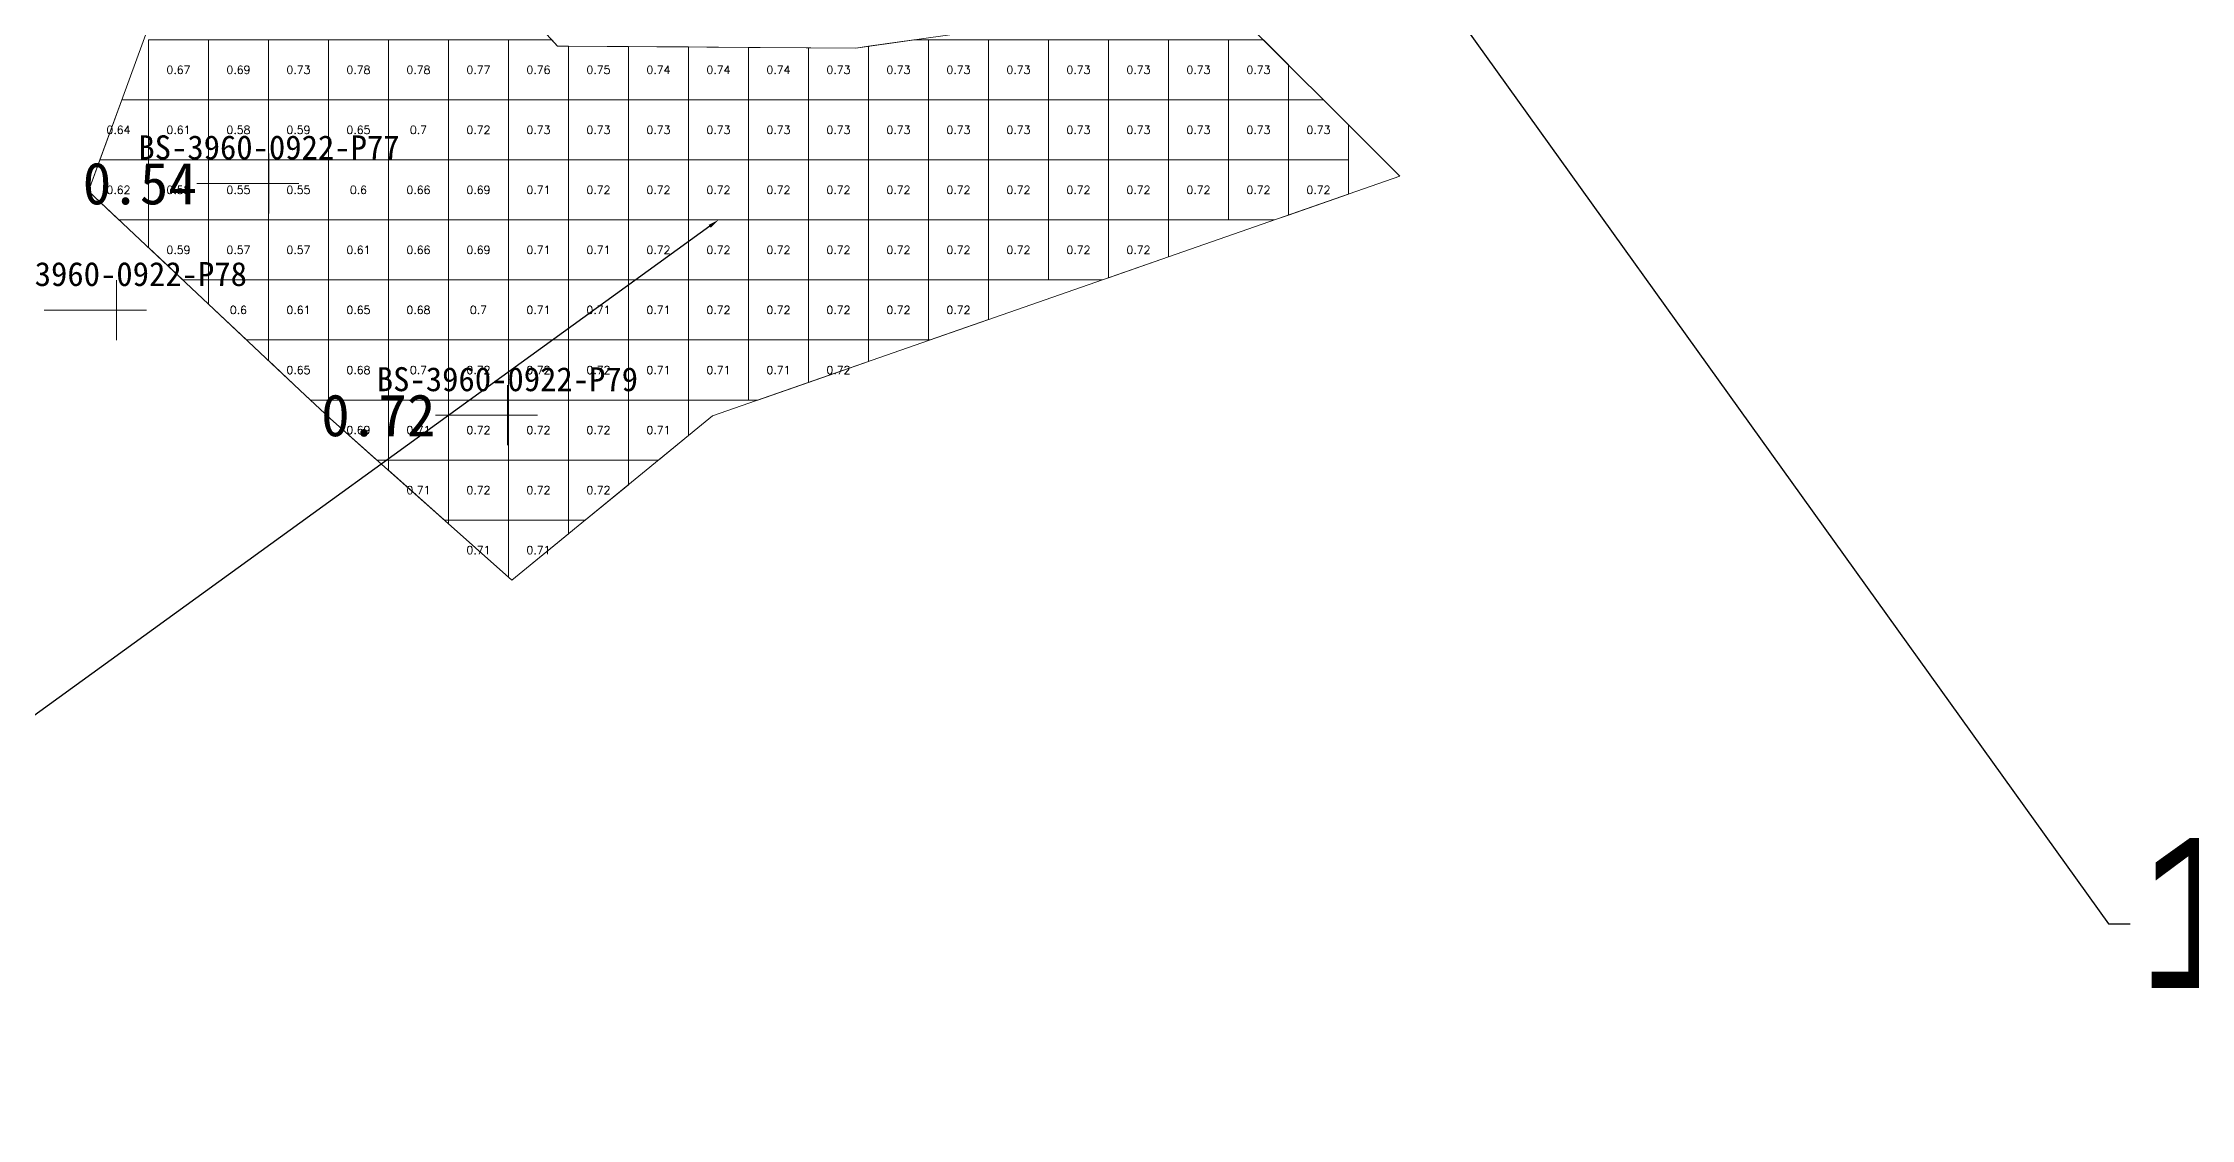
# Model space of a CAD drawing. Header units: inches. Extents: x 469913.2 to 469998.7, y 4349669.7 to 4349716.
# Drawn here: x 469942.96 to 469978.76, y 4349669.68 to 4349687.6 of the extents above; entities that cross this region are included whole.
import ezdxf
from ezdxf import colors
from ezdxf.entities.mleader import LeaderData, LeaderLine
from ezdxf.enums import TextEntityAlignment as Align
from ezdxf.math import Vec2, Vec3

# ---------------------------------------------------------------- set-up
doc = ezdxf.new("R2010")
doc.units = ezdxf.units.IN
doc.header["$MEASUREMENT"] = 0
for name, color, linetype, lineweight in [('0.500-1.000', 7, 'Continuous', 0), ('点', 7, 'Continuous', 0), ('爆区方格网', 7, 'Continuous', 0), ('线条', 7, 'Continuous', 0), ('钻孔', 7, 'Continuous', 0)]:
    doc.layers.add(name, color=color, linetype=linetype, lineweight=lineweight)
doc.styles.add('3dmine_textStyle_1', font='txt.shx', dxfattribs={"height": 1, "bigfont": 'gbcbig.shx'})
doc.styles.add('3dmine_textStyle_2', font='', dxfattribs={"height": 1})
doc.styles.get("Standard").update_dxf_attribs({"font": 'arial.ttf'})
doc.styles.get('3dmine_textStyle_2').set_extended_font_data('SimSun-ExtB')

msp = doc.modelspace()

# ---------------------------------------------------------------- hatches: boundary and pattern name
at = {"layer": '钻孔', "linetype": 'Continuous', "lineweight": 0, "true_color": 0x00ffff, "extrusion": (0, 1, 0)}
for points in [[(-469947.729, 3949.663), (-469946.729, 3949.663), (-469946.729, 3961.663), (-469947.729, 3961.663)], [(-469951.703, 3949.534), (-469950.703, 3949.534), (-469950.703, 3961.534), (-469951.703, 3961.534)]]:
    msp.add_hatch(color=4, dxfattribs=at).paths.add_polyline_path(points, flags=0)
at = {"layer": '钻孔', "linetype": 'Continuous', "lineweight": 0, "true_color": 0x808080, "extrusion": (0, 1, 0)}
msp.add_hatch(color=8, dxfattribs=at).paths.add_polyline_path([(-469945.185, 3949.56), (-469944.185, 3949.56), (-469944.185, 3961.56), (-469945.185, 3961.56)], flags=0)

# ---------------------------------------------------------------- linework, layer by layer
at = {"color": 5, "linetype": 'Continuous', "lineweight": 0, "true_color": 0x0000ff, "elevation": 3955.312}
msp.add_lwpolyline([(469956.509, 4349687.517), (469951.539, 4349687.55), (469950.221, 4349688.994), (469948.836, 4349690.144), (469947.907, 4349691.463), (469948.098, 4349693.722), (469950.911, 4349700.265), (469954.86, 4349706.218), (469957.664, 4349708.641), (469959.771, 4349706.436), (469962.187, 4349703.349), (469961.209, 4349701.689), (469964.645, 4349699.455), (469959.921, 4349698.62), (469957.479, 4349696.087), (469959.031, 4349690.31), (469962.578, 4349688.383), (469956.509, 4349687.517)], dxfattribs=at)
at = {"layer": '0.500-1.000', "color": 4, "linetype": 'Continuous', "lineweight": 0, "true_color": 0x00ffff}
msp.add_lwpolyline([(469948.836, 4349690.144), (469950.221, 4349688.994), (469951.539, 4349687.55), (469955.762, 4349687.522), (469956.509, 4349687.517), (469962.578, 4349688.383), (469965.577, 4349685.382), (469954.122, 4349681.391), (469950.778, 4349678.653), (469947.749, 4349681.347), (469947.246, 4349681.819), (469943.719, 4349685.132), (469944.739, 4349687.917), (469945.048, 4349688.759), (469947.907, 4349691.463), (469948.836, 4349690.144)], dxfattribs=at)
at = {"layer": '点', "color": 138, "linetype": 'Continuous', "lineweight": 0, "true_color": 0x004c4c}
for points, elevation in [([(469946.729, 4349684.763), (469946.729, 4349685.763)], 3961.663), ([(469947.229, 4349685.263), (469946.229, 4349685.263)], 3961.663), ([(469944.185, 4349682.653), (469944.185, 4349683.653)], 3961.56), ([(469944.685, 4349683.153), (469943.685, 4349683.153)], 3961.56), ([(469950.703, 4349680.901), (469950.703, 4349681.901)], 3961.534), ([(469951.203, 4349681.401), (469950.203, 4349681.401)], 3961.534)]:
    msp.add_lwpolyline(points, dxfattribs=dict(at, elevation=elevation))
at = {"layer": '爆区方格网', "color": 4, "linetype": 'Continuous', "lineweight": 0, "true_color": 0x00ffff, "elevation": 3961.534}
for points in [[(469945.72, 4349686.654), (469944.72, 4349686.654), (469944.72, 4349687.654), (469945.72, 4349687.654), (469945.72, 4349686.654)], [(469946.72, 4349686.654), (469945.72, 4349686.654), (469945.72, 4349687.654), (469946.72, 4349687.654), (469946.72, 4349686.654)], [(469947.72, 4349686.654), (469946.72, 4349686.654), (469946.72, 4349687.654), (469947.72, 4349687.654), (469947.72, 4349686.654)], [(469948.72, 4349686.654), (469947.72, 4349686.654), (469947.72, 4349687.654), (469948.72, 4349687.654), (469948.72, 4349686.654)], [(469949.72, 4349686.654), (469948.72, 4349686.654), (469948.72, 4349687.654), (469949.72, 4349687.654), (469949.72, 4349686.654)], [(469950.72, 4349686.654), (469949.72, 4349686.654), (469949.72, 4349687.654), (469950.72, 4349687.654), (469950.72, 4349686.654)], [(469951.539, 4349687.55), (469951.72, 4349687.549), (469951.72, 4349686.654), (469950.72, 4349686.654), (469950.72, 4349687.654), (469951.443, 4349687.654), (469951.539, 4349687.55)], [(469952.72, 4349687.542), (469952.72, 4349686.654), (469951.72, 4349686.654), (469951.72, 4349687.549), (469952.72, 4349687.542)], [(469953.72, 4349687.535), (469953.72, 4349686.654), (469952.72, 4349686.654), (469952.72, 4349687.542), (469953.72, 4349687.535)], [(469954.72, 4349687.529), (469954.72, 4349686.654), (469953.72, 4349686.654), (469953.72, 4349687.535), (469954.72, 4349687.529)], [(469955.72, 4349687.522), (469955.72, 4349686.654), (469954.72, 4349686.654), (469954.72, 4349687.529), (469955.72, 4349687.522)], [(469956.72, 4349686.654), (469955.72, 4349686.654), (469955.72, 4349687.522), (469955.762, 4349687.522), (469956.509, 4349687.517), (469956.72, 4349687.547), (469956.72, 4349686.654)], [(469957.72, 4349686.654), (469956.72, 4349686.654), (469956.72, 4349687.547), (469957.474, 4349687.654), (469957.72, 4349687.654), (469957.72, 4349686.654)], [(469958.72, 4349686.654), (469957.72, 4349686.654), (469957.72, 4349687.654), (469958.72, 4349687.654), (469958.72, 4349686.654)], [(469959.72, 4349686.654), (469958.72, 4349686.654), (469958.72, 4349687.654), (469959.72, 4349687.654), (469959.72, 4349686.654)], [(469960.72, 4349686.654), (469959.72, 4349686.654), (469959.72, 4349687.654), (469960.72, 4349687.654), (469960.72, 4349686.654)], [(469961.72, 4349686.654), (469960.72, 4349686.654), (469960.72, 4349687.654), (469961.72, 4349687.654), (469961.72, 4349686.654)], [(469962.72, 4349686.654), (469961.72, 4349686.654), (469961.72, 4349687.654), (469962.72, 4349687.654), (469962.72, 4349686.654)], [(469963.72, 4349687.24), (469963.72, 4349686.654), (469962.72, 4349686.654), (469962.72, 4349687.654), (469963.306, 4349687.654), (469963.72, 4349687.24)], [(469944.72, 4349685.654), (469943.91, 4349685.654), (469944.277, 4349686.654), (469944.72, 4349686.654), (469944.72, 4349685.654)], [(469945.72, 4349685.654), (469944.72, 4349685.654), (469944.72, 4349686.654), (469945.72, 4349686.654), (469945.72, 4349685.654)], [(469946.72, 4349685.654), (469945.72, 4349685.654), (469945.72, 4349686.654), (469946.72, 4349686.654), (469946.72, 4349685.654)], [(469947.72, 4349685.654), (469946.72, 4349685.654), (469946.72, 4349686.654), (469947.72, 4349686.654), (469947.72, 4349685.654)], [(469948.72, 4349685.654), (469947.72, 4349685.654), (469947.72, 4349686.654), (469948.72, 4349686.654), (469948.72, 4349685.654)], [(469949.72, 4349685.654), (469948.72, 4349685.654), (469948.72, 4349686.654), (469949.72, 4349686.654), (469949.72, 4349685.654)], [(469950.72, 4349685.654), (469949.72, 4349685.654), (469949.72, 4349686.654), (469950.72, 4349686.654), (469950.72, 4349685.654)], [(469951.72, 4349685.654), (469950.72, 4349685.654), (469950.72, 4349686.654), (469951.72, 4349686.654), (469951.72, 4349685.654)], [(469952.72, 4349685.654), (469951.72, 4349685.654), (469951.72, 4349686.654), (469952.72, 4349686.654), (469952.72, 4349685.654)], [(469953.72, 4349685.654), (469952.72, 4349685.654), (469952.72, 4349686.654), (469953.72, 4349686.654), (469953.72, 4349685.654)], [(469954.72, 4349685.654), (469953.72, 4349685.654), (469953.72, 4349686.654), (469954.72, 4349686.654), (469954.72, 4349685.654)], [(469955.72, 4349685.654), (469954.72, 4349685.654), (469954.72, 4349686.654), (469955.72, 4349686.654), (469955.72, 4349685.654)], [(469956.72, 4349685.654), (469955.72, 4349685.654), (469955.72, 4349686.654), (469956.72, 4349686.654), (469956.72, 4349685.654)], [(469957.72, 4349685.654), (469956.72, 4349685.654), (469956.72, 4349686.654), (469957.72, 4349686.654), (469957.72, 4349685.654)], [(469958.72, 4349685.654), (469957.72, 4349685.654), (469957.72, 4349686.654), (469958.72, 4349686.654), (469958.72, 4349685.654)], [(469959.72, 4349685.654), (469958.72, 4349685.654), (469958.72, 4349686.654), (469959.72, 4349686.654), (469959.72, 4349685.654)], [(469960.72, 4349685.654), (469959.72, 4349685.654), (469959.72, 4349686.654), (469960.72, 4349686.654), (469960.72, 4349685.654)], [(469961.72, 4349685.654), (469960.72, 4349685.654), (469960.72, 4349686.654), (469961.72, 4349686.654), (469961.72, 4349685.654)], [(469962.72, 4349685.654), (469961.72, 4349685.654), (469961.72, 4349686.654), (469962.72, 4349686.654), (469962.72, 4349685.654)], [(469963.72, 4349685.654), (469962.72, 4349685.654), (469962.72, 4349686.654), (469963.72, 4349686.654), (469963.72, 4349685.654)], [(469964.72, 4349686.239), (469964.72, 4349685.654), (469963.72, 4349685.654), (469963.72, 4349686.654), (469964.305, 4349686.654), (469964.72, 4349686.239)], [(469944.72, 4349684.654), (469944.228, 4349684.654), (469943.72, 4349685.131), (469943.72, 4349685.135), (469943.91, 4349685.654), (469944.72, 4349685.654), (469944.72, 4349684.654)], [(469945.72, 4349684.654), (469944.72, 4349684.654), (469944.72, 4349685.654), (469945.72, 4349685.654), (469945.72, 4349684.654)], [(469946.72, 4349684.654), (469945.72, 4349684.654), (469945.72, 4349685.654), (469946.72, 4349685.654), (469946.72, 4349684.654)], [(469947.72, 4349684.654), (469946.72, 4349684.654), (469946.72, 4349685.654), (469947.72, 4349685.654), (469947.72, 4349684.654)], [(469948.72, 4349684.654), (469947.72, 4349684.654), (469947.72, 4349685.654), (469948.72, 4349685.654), (469948.72, 4349684.654)], [(469949.72, 4349684.654), (469948.72, 4349684.654), (469948.72, 4349685.654), (469949.72, 4349685.654), (469949.72, 4349684.654)], [(469950.72, 4349684.654), (469949.72, 4349684.654), (469949.72, 4349685.654), (469950.72, 4349685.654), (469950.72, 4349684.654)], [(469951.72, 4349684.654), (469950.72, 4349684.654), (469950.72, 4349685.654), (469951.72, 4349685.654), (469951.72, 4349684.654)], [(469952.72, 4349684.654), (469951.72, 4349684.654), (469951.72, 4349685.654), (469952.72, 4349685.654), (469952.72, 4349684.654)], [(469953.72, 4349684.654), (469952.72, 4349684.654), (469952.72, 4349685.654), (469953.72, 4349685.654), (469953.72, 4349684.654)], [(469954.72, 4349684.654), (469953.72, 4349684.654), (469953.72, 4349685.654), (469954.72, 4349685.654), (469954.72, 4349684.654)], [(469955.72, 4349684.654), (469954.72, 4349684.654), (469954.72, 4349685.654), (469955.72, 4349685.654), (469955.72, 4349684.654)], [(469956.72, 4349684.654), (469955.72, 4349684.654), (469955.72, 4349685.654), (469956.72, 4349685.654), (469956.72, 4349684.654)], [(469957.72, 4349684.654), (469956.72, 4349684.654), (469956.72, 4349685.654), (469957.72, 4349685.654), (469957.72, 4349684.654)], [(469958.72, 4349684.654), (469957.72, 4349684.654), (469957.72, 4349685.654), (469958.72, 4349685.654), (469958.72, 4349684.654)], [(469959.72, 4349684.654), (469958.72, 4349684.654), (469958.72, 4349685.654), (469959.72, 4349685.654), (469959.72, 4349684.654)], [(469960.72, 4349684.654), (469959.72, 4349684.654), (469959.72, 4349685.654), (469960.72, 4349685.654), (469960.72, 4349684.654)], [(469961.72, 4349684.654), (469960.72, 4349684.654), (469960.72, 4349685.654), (469961.72, 4349685.654), (469961.72, 4349684.654)], [(469962.72, 4349684.654), (469961.72, 4349684.654), (469961.72, 4349685.654), (469962.72, 4349685.654), (469962.72, 4349684.654)], [(469963.72, 4349684.735), (469963.489, 4349684.654), (469962.72, 4349684.654), (469962.72, 4349685.654), (469963.72, 4349685.654), (469963.72, 4349684.735)], [(469964.72, 4349685.083), (469963.72, 4349684.735), (469963.72, 4349685.654), (469964.72, 4349685.654), (469964.72, 4349685.083)], [(469945.72, 4349683.654), (469945.292, 4349683.654), (469944.72, 4349684.192), (469944.72, 4349684.654), (469945.72, 4349684.654), (469945.72, 4349683.654)], [(469946.72, 4349683.654), (469945.72, 4349683.654), (469945.72, 4349684.654), (469946.72, 4349684.654), (469946.72, 4349683.654)], [(469947.72, 4349683.654), (469946.72, 4349683.654), (469946.72, 4349684.654), (469947.72, 4349684.654), (469947.72, 4349683.654)], [(469948.72, 4349683.654), (469947.72, 4349683.654), (469947.72, 4349684.654), (469948.72, 4349684.654), (469948.72, 4349683.654)], [(469949.72, 4349683.654), (469948.72, 4349683.654), (469948.72, 4349684.654), (469949.72, 4349684.654), (469949.72, 4349683.654)], [(469950.72, 4349683.654), (469949.72, 4349683.654), (469949.72, 4349684.654), (469950.72, 4349684.654), (469950.72, 4349683.654)], [(469951.72, 4349683.654), (469950.72, 4349683.654), (469950.72, 4349684.654), (469951.72, 4349684.654), (469951.72, 4349683.654)], [(469952.72, 4349683.654), (469951.72, 4349683.654), (469951.72, 4349684.654), (469952.72, 4349684.654), (469952.72, 4349683.654)], [(469953.72, 4349683.654), (469952.72, 4349683.654), (469952.72, 4349684.654), (469953.72, 4349684.654), (469953.72, 4349683.654)], [(469954.72, 4349683.654), (469953.72, 4349683.654), (469953.72, 4349684.654), (469954.72, 4349684.654), (469954.72, 4349683.654)], [(469955.72, 4349683.654), (469954.72, 4349683.654), (469954.72, 4349684.654), (469955.72, 4349684.654), (469955.72, 4349683.654)], [(469956.72, 4349683.654), (469955.72, 4349683.654), (469955.72, 4349684.654), (469956.72, 4349684.654), (469956.72, 4349683.654)], [(469957.72, 4349683.654), (469956.72, 4349683.654), (469956.72, 4349684.654), (469957.72, 4349684.654), (469957.72, 4349683.654)], [(469958.72, 4349683.654), (469957.72, 4349683.654), (469957.72, 4349684.654), (469958.72, 4349684.654), (469958.72, 4349683.654)], [(469959.72, 4349683.654), (469958.72, 4349683.654), (469958.72, 4349684.654), (469959.72, 4349684.654), (469959.72, 4349683.654)], [(469960.72, 4349683.69), (469960.619, 4349683.654), (469959.72, 4349683.654), (469959.72, 4349684.654), (469960.72, 4349684.654), (469960.72, 4349683.69)], [(469961.72, 4349684.038), (469960.72, 4349683.69), (469960.72, 4349684.654), (469961.72, 4349684.654), (469961.72, 4349684.038)], [(469946.72, 4349682.654), (469946.357, 4349682.654), (469945.72, 4349683.253), (469945.72, 4349683.654), (469946.72, 4349683.654), (469946.72, 4349682.654)], [(469947.72, 4349682.654), (469946.72, 4349682.654), (469946.72, 4349683.654), (469947.72, 4349683.654), (469947.72, 4349682.654)], [(469948.72, 4349682.654), (469947.72, 4349682.654), (469947.72, 4349683.654), (469948.72, 4349683.654), (469948.72, 4349682.654)], [(469949.72, 4349682.654), (469948.72, 4349682.654), (469948.72, 4349683.654), (469949.72, 4349683.654), (469949.72, 4349682.654)], [(469950.72, 4349682.654), (469949.72, 4349682.654), (469949.72, 4349683.654), (469950.72, 4349683.654), (469950.72, 4349682.654)], [(469951.72, 4349682.654), (469950.72, 4349682.654), (469950.72, 4349683.654), (469951.72, 4349683.654), (469951.72, 4349682.654)], [(469952.72, 4349682.654), (469951.72, 4349682.654), (469951.72, 4349683.654), (469952.72, 4349683.654), (469952.72, 4349682.654)], [(469953.72, 4349682.654), (469952.72, 4349682.654), (469952.72, 4349683.654), (469953.72, 4349683.654), (469953.72, 4349682.654)], [(469954.72, 4349682.654), (469953.72, 4349682.654), (469953.72, 4349683.654), (469954.72, 4349683.654), (469954.72, 4349682.654)], [(469955.72, 4349682.654), (469954.72, 4349682.654), (469954.72, 4349683.654), (469955.72, 4349683.654), (469955.72, 4349682.654)], [(469956.72, 4349682.654), (469955.72, 4349682.654), (469955.72, 4349683.654), (469956.72, 4349683.654), (469956.72, 4349682.654)], [(469957.72, 4349682.654), (469956.72, 4349682.654), (469956.72, 4349683.654), (469957.72, 4349683.654), (469957.72, 4349682.654)], [(469958.72, 4349682.993), (469957.749, 4349682.654), (469957.72, 4349682.654), (469957.72, 4349683.654), (469958.72, 4349683.654), (469958.72, 4349682.993)], [(469947.72, 4349681.654), (469947.422, 4349681.654), (469947.246, 4349681.819), (469946.72, 4349682.313), (469946.72, 4349682.654), (469947.72, 4349682.654), (469947.72, 4349681.654)], [(469948.72, 4349681.654), (469947.72, 4349681.654), (469947.72, 4349682.654), (469948.72, 4349682.654), (469948.72, 4349681.654)], [(469949.72, 4349681.654), (469948.72, 4349681.654), (469948.72, 4349682.654), (469949.72, 4349682.654), (469949.72, 4349681.654)], [(469950.72, 4349681.654), (469949.72, 4349681.654), (469949.72, 4349682.654), (469950.72, 4349682.654), (469950.72, 4349681.654)], [(469951.72, 4349681.654), (469950.72, 4349681.654), (469950.72, 4349682.654), (469951.72, 4349682.654), (469951.72, 4349681.654)], [(469952.72, 4349681.654), (469951.72, 4349681.654), (469951.72, 4349682.654), (469952.72, 4349682.654), (469952.72, 4349681.654)], [(469953.72, 4349681.654), (469952.72, 4349681.654), (469952.72, 4349682.654), (469953.72, 4349682.654), (469953.72, 4349681.654)], [(469954.72, 4349681.654), (469953.72, 4349681.654), (469953.72, 4349682.654), (469954.72, 4349682.654), (469954.72, 4349681.654)], [(469955.72, 4349681.948), (469954.878, 4349681.654), (469954.72, 4349681.654), (469954.72, 4349682.654), (469955.72, 4349682.654), (469955.72, 4349681.948)], [(469956.72, 4349682.296), (469955.72, 4349681.948), (469955.72, 4349682.654), (469956.72, 4349682.654), (469956.72, 4349682.296)], [(469948.72, 4349680.654), (469948.528, 4349680.654), (469947.749, 4349681.347), (469947.72, 4349681.374), (469947.72, 4349681.654), (469948.72, 4349681.654), (469948.72, 4349680.654)], [(469949.72, 4349680.654), (469948.72, 4349680.654), (469948.72, 4349681.654), (469949.72, 4349681.654), (469949.72, 4349680.654)], [(469950.72, 4349680.654), (469949.72, 4349680.654), (469949.72, 4349681.654), (469950.72, 4349681.654), (469950.72, 4349680.654)], [(469951.72, 4349680.654), (469950.72, 4349680.654), (469950.72, 4349681.654), (469951.72, 4349681.654), (469951.72, 4349680.654)], [(469952.72, 4349680.654), (469951.72, 4349680.654), (469951.72, 4349681.654), (469952.72, 4349681.654), (469952.72, 4349680.654)], [(469953.72, 4349681.062), (469953.222, 4349680.654), (469952.72, 4349680.654), (469952.72, 4349681.654), (469953.72, 4349681.654), (469953.72, 4349681.062)], [(469949.72, 4349679.654), (469949.652, 4349679.654), (469948.72, 4349680.483), (469948.72, 4349680.654), (469949.72, 4349680.654), (469949.72, 4349679.654)], [(469950.72, 4349679.654), (469949.72, 4349679.654), (469949.72, 4349680.654), (469950.72, 4349680.654), (469950.72, 4349679.654)], [(469951.72, 4349679.654), (469950.72, 4349679.654), (469950.72, 4349680.654), (469951.72, 4349680.654), (469951.72, 4349679.654)], [(469952.72, 4349680.243), (469952.001, 4349679.654), (469951.72, 4349679.654), (469951.72, 4349680.654), (469952.72, 4349680.654), (469952.72, 4349680.243)], [(469950.72, 4349678.705), (469949.72, 4349679.594), (469949.72, 4349679.654), (469950.72, 4349679.654), (469950.72, 4349678.705)], [(469951.72, 4349679.425), (469950.779, 4349678.654), (469950.777, 4349678.654), (469950.72, 4349678.705), (469950.72, 4349679.654), (469951.72, 4349679.654), (469951.72, 4349679.425)]]:
    msp.add_lwpolyline(points, dxfattribs=at)
at = {"layer": '线条', "color": 138, "linetype": 'Continuous', "lineweight": 0, "true_color": 0x004c4c}
for points, elevation in [([(469946.729, 4349685.263), (469946.729, 4349685.263), (469946.729, 4349685.263)], 3961.663), ([(469944.185, 4349683.153), (469944.185, 4349683.153), (469944.185, 4349683.153)], 3961.56), ([(469950.703, 4349681.401), (469950.703, 4349681.401), (469950.703, 4349681.401)], 3961.534)]:
    msp.add_lwpolyline(points, dxfattribs=dict(at, elevation=elevation))
at = {"layer": '钻孔', "color": 4, "linetype": 'Continuous', "lineweight": 0, "true_color": 0x00ffff}
for points, elevation in [([(469946.729, 4349685.263), (469945.529, 4349685.263)], 3961.663), ([(469946.729, 4349685.263), (469945.529, 4349685.263)], 3949.663), ([(469950.703, 4349681.401), (469949.503, 4349681.401)], 3961.534), ([(469950.703, 4349681.401), (469949.503, 4349681.401)], 3949.534)]:
    msp.add_lwpolyline(points, dxfattribs=dict(at, elevation=elevation))
at = {"layer": '钻孔', "color": 8, "linetype": 'Continuous', "lineweight": 0, "true_color": 0x808080}
for elevation in [3961.56, 3949.56]:
    msp.add_lwpolyline([(469944.185, 4349683.153), (469942.985, 4349683.153)], dxfattribs=dict(at, elevation=elevation))

# ---------------------------------------------------------------- texts
at = {"color": 4, "linetype": 'Continuous', "lineweight": 0, "true_color": 0x00ffff, "style": '3dmine_textStyle_1'}
for s, p in [('0.67', (469945.22, 4349687.154, 3961.534)), ('0.69', (469946.22, 4349687.154, 3961.534)), ('0.73', (469947.22, 4349687.154, 3961.534)), ('0.78', (469948.22, 4349687.154, 3961.534)), ('0.78', (469949.22, 4349687.154, 3961.534)), ('0.77', (469950.22, 4349687.154, 3961.534)), ('0.76', (469951.22, 4349687.154, 3961.534)), ('0.75', (469952.22, 4349687.154, 3961.534)), ('0.74', (469953.22, 4349687.154, 3961.534)), ('0.74', (469954.22, 4349687.154, 3961.534)), ('0.74', (469955.22, 4349687.154, 3961.534)), ('0.73', (469956.22, 4349687.154, 3961.534)), ('0.73', (469957.22, 4349687.154, 3961.534)), ('0.73', (469958.22, 4349687.154, 3961.534)), ('0.73', (469959.22, 4349687.154, 3961.534)), ('0.73', (469960.22, 4349687.154, 3961.534)), ('0.73', (469961.22, 4349687.154, 3961.534)), ('0.73', (469962.22, 4349687.154, 3961.534)), ('0.73', (469963.22, 4349687.154, 3961.534)), ('0.64', (469944.22, 4349686.154, 3961.534)), ('0.61', (469945.22, 4349686.154, 3961.534)), ('0.58', (469946.22, 4349686.154, 3961.534)), ('0.59', (469947.22, 4349686.154, 3961.534)), ('0.65', (469948.22, 4349686.154, 3961.534)), ('0.7', (469949.22, 4349686.154, 3961.534)), ('0.72', (469950.22, 4349686.154, 3961.534)), ('0.73', (469951.22, 4349686.154, 3961.534)), ('0.73', (469952.22, 4349686.154, 3961.534)), ('0.73', (469953.22, 4349686.154, 3961.534)), ('0.73', (469954.22, 4349686.154, 3961.534)), ('0.73', (469955.22, 4349686.154, 3961.534)), ('0.73', (469956.22, 4349686.154, 3961.534)), ('0.73', (469957.22, 4349686.154, 3961.534)), ('0.73', (469958.22, 4349686.154, 3961.534)), ('0.73', (469959.22, 4349686.154, 3961.534)), ('0.73', (469960.22, 4349686.154, 3961.534)), ('0.73', (469961.22, 4349686.154, 3961.534)), ('0.73', (469962.22, 4349686.154, 3961.534)), ('0.73', (469963.22, 4349686.154, 3961.534)), ('0.73', (469964.22, 4349686.154, 3961.534)), ('0.62', (469944.22, 4349685.154, 3961.534)), ('0.58', (469945.22, 4349685.154, 3961.534)), ('0.55', (469946.22, 4349685.154, 3961.534)), ('0.55', (469947.22, 4349685.154, 3961.534)), ('0.6', (469948.22, 4349685.154, 3961.534)), ('0.66', (469949.22, 4349685.154, 3961.534)), ('0.69', (469950.22, 4349685.154, 3961.534)), ('0.71', (469951.22, 4349685.154, 3961.534)), ('0.72', (469952.22, 4349685.154, 3961.534)), ('0.72', (469953.22, 4349685.154, 3961.534)), ('0.72', (469954.22, 4349685.154, 3961.534)), ('0.72', (469955.22, 4349685.154, 3961.534)), ('0.72', (469956.22, 4349685.154, 3961.534)), ('0.72', (469957.22, 4349685.154, 3961.534)), ('0.72', (469958.22, 4349685.154, 3961.534)), ('0.72', (469959.22, 4349685.154, 3961.534)), ('0.72', (469960.22, 4349685.154, 3961.534)), ('0.72', (469961.22, 4349685.154, 3961.534)), ('0.72', (469962.22, 4349685.154, 3961.534)), ('0.72', (469963.22, 4349685.154, 3961.534)), ('0.72', (469964.22, 4349685.154, 3961.534)), ('0.59', (469945.22, 4349684.154, 3961.534)), ('0.57', (469946.22, 4349684.154, 3961.534)), ('0.57', (469947.22, 4349684.154, 3961.534)), ('0.61', (469948.22, 4349684.154, 3961.534)), ('0.66', (469949.22, 4349684.154, 3961.534)), ('0.69', (469950.22, 4349684.154, 3961.534)), ('0.71', (469951.22, 4349684.154, 3961.534)), ('0.71', (469952.22, 4349684.154, 3961.534)), ('0.72', (469953.22, 4349684.154, 3961.534)), ('0.72', (469954.22, 4349684.154, 3961.534)), ('0.72', (469955.22, 4349684.154, 3961.534)), ('0.72', (469956.22, 4349684.154, 3961.534)), ('0.72', (469957.22, 4349684.154, 3961.534)), ('0.72', (469958.22, 4349684.154, 3961.534)), ('0.72', (469959.22, 4349684.154, 3961.534)), ('0.72', (469960.22, 4349684.154, 3961.534)), ('0.72', (469961.22, 4349684.154, 3961.534)), ('0.6', (469946.22, 4349683.154, 3961.534)), ('0.61', (469947.22, 4349683.154, 3961.534)), ('0.65', (469948.22, 4349683.154, 3961.534)), ('0.68', (469949.22, 4349683.154, 3961.534)), ('0.7', (469950.22, 4349683.154, 3961.534)), ('0.71', (469951.22, 4349683.154, 3961.534)), ('0.71', (469952.22, 4349683.154, 3961.534)), ('0.71', (469953.22, 4349683.154, 3961.534)), ('0.72', (469954.22, 4349683.154, 3961.534)), ('0.72', (469955.22, 4349683.154, 3961.534)), ('0.72', (469956.22, 4349683.154, 3961.534)), ('0.72', (469957.22, 4349683.154, 3961.534)), ('0.72', (469958.22, 4349683.154, 3961.534)), ('0.65', (469947.22, 4349682.154, 3961.534)), ('0.68', (469948.22, 4349682.154, 3961.534)), ('0.7', (469949.22, 4349682.154, 3961.534)), ('0.72', (469950.22, 4349682.154, 3961.534)), ('0.72', (469951.22, 4349682.154, 3961.534)), ('0.72', (469952.22, 4349682.154, 3961.534)), ('0.71', (469953.22, 4349682.154, 3961.534)), ('0.71', (469954.22, 4349682.154, 3961.534)), ('0.71', (469955.22, 4349682.154, 3961.534)), ('0.72', (469956.22, 4349682.154, 3961.534)), ('0.69', (469948.22, 4349681.154, 3961.534)), ('0.71', (469949.22, 4349681.154, 3961.534)), ('0.72', (469950.22, 4349681.154, 3961.534)), ('0.72', (469951.22, 4349681.154, 3961.534)), ('0.72', (469952.22, 4349681.154, 3961.534)), ('0.71', (469953.22, 4349681.154, 3961.534)), ('0.71', (469949.22, 4349680.154, 3961.534)), ('0.72', (469950.22, 4349680.154, 3961.534)), ('0.72', (469951.22, 4349680.154, 3961.534)), ('0.72', (469952.22, 4349680.154, 3961.534)), ('0.71', (469950.22, 4349679.154, 3961.534)), ('0.71', (469951.22, 4349679.154, 3961.534))]:
    msp.add_text(s, height=0.1333, dxfattribs=at).set_placement(p, align=Align.MIDDLE_CENTER)
at = {"layer": '钻孔', "color": 138, "linetype": 'Continuous', "lineweight": 0, "true_color": 0x004c4c, "style": '3dmine_textStyle_2'}
for s, p in [('BS-3960-0922-P77', (469946.729, 4349685.663, 3961.663)), ('BS-3960-0922-P78', (469944.185, 4349683.553, 3961.56)), ('BS-3960-0922-P79', (469950.703, 4349681.801, 3961.534))]:
    msp.add_text(s, height=0.4, dxfattribs=at).set_placement(p, align=Align.CENTER)
at = {"layer": '钻孔', "color": 4, "linetype": 'Continuous', "lineweight": 0, "true_color": 0x00ffff, "style": '3dmine_textStyle_2'}
for s, p in [('0.54', (469945.529, 4349685.263, 3955.663)), ('0.72', (469949.503, 4349681.401, 3955.534))]:
    msp.add_text(s, height=0.7, dxfattribs=at).set_placement(p, align=Align.MIDDLE_RIGHT)

# ---------------------------------------------------------------- leaders
ml = msp.add_multileader_mtext('Standard')
ml.set_content('1{\\f宋体|b0|i0|c134|p2;号矿块}', color=256)
ml.set_leader_properties()
ml.build(insert=Vec2(0, 0))
ml.multileader.update_dxf_attribs({"dogleg_length": 0.36, "arrow_head_size": 0.18})
ctx = ml.context
ctx.base_point, ctx.char_height, ctx.arrow_head_size, ctx.landing_gap_size, ctx.plane_origin = Vec3(469977.749, 4349672.927, 3961.013), 2.5, 0.18, 0.09, Vec3(469960.72, 4349696.154, 3961.013)
notes = []
notes.append((ctx, [(0, (1, 1, 0), (469977.389, 4349672.927, 3961.013), (1, 0), 0.36, [(0, [(469960.72, 4349696.154, 3961.013)], 256, [])])]))
ctx.mtext.insert, ctx.mtext.flow_direction = Vec3(469977.839, 4349674.359, 3961.013), 5
ml = msp.add_multileader_mtext('Standard')
ml.set_content('3{\\f宋体|b0|i0|c134|p2;号矿块}', color=256)
ml.set_leader_properties()
ml.build(insert=Vec2(0, 0))
ml.multileader.update_dxf_attribs({"dogleg_length": 0.36, "arrow_head_size": 0.18})
ctx = ml.context
ctx.base_point, ctx.char_height, ctx.arrow_head_size, ctx.landing_gap_size, ctx.plane_origin = Vec3(469923.157, 4349671.527, 3961.534), 2.5, 0.18, 0.09, Vec3(469954.22, 4349684.654, 3961.534)
notes.append((ctx, [(0, (1, 1, 0), (469936.079, 4349671.527, 3961.534), (-1, 0), 0.36, [(0, [(469954.22, 4349684.654, 3961.534)], 256, [])])]))
ctx.mtext.insert, ctx.mtext.flow_direction = Vec3(469923.247, 4349672.959, 3961.534), 5
for ctx, leaders in notes:
    for number, flags, end, landing, length, lines in leaders:
        leader = LeaderData()
        leader.index, (leader.has_last_leader_line, leader.has_dogleg_vector, leader.attachment_direction) = number, flags
        leader.last_leader_point, leader.dogleg_vector, leader.dogleg_length = Vec3(end), Vec3(landing), length
        for number, points, colour, breaks in lines:
            line = LeaderLine()
            line.index, line.vertices, line.color, line.breaks = number, Vec3.list(points), colors.encode_raw_color(colour), breaks
            leader.lines.append(line)
        ctx.leaders.append(leader)

doc.saveas('drawing.dxf')
